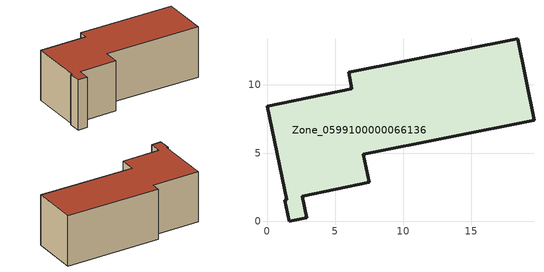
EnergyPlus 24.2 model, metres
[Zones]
Zone_0599100000066136
 floor ground (C_G): 18.4,13.39 19.59,7.4 7.07,4.92 7.5,2.87 2.58,1.84 2.9,0.27 1.62,0 1.3,1.54 1.44,1.58 0,8.43 6.21,9.73 6.01,10.92 z0
 wall outside (C_F): 19.59,7.4 18.4,13.39 6.01,10.92 6.21,9.73 0,8.43 1.44,1.58 1.3,1.54 1.62,0 2.9,0.27 2.58,1.84 7.5,2.87 7.07,4.92 19.59,7.4 z0:6.81
 roof outside (C_R): 1.3,1.54 1.62,0 2.9,0.27 2.58,1.84 7.5,2.87 7.07,4.92 19.59,7.4 18.4,13.39 6.01,10.92 6.21,9.73 0,8.43 1.44,1.58 z6.81
[BUILDING]
Pand.0599100000066136: North Axis=0; Terrain=City; Loads Convergence Tolerance Value=0.04; Temperature Convergence Tolerance Value=0.4; Solar Distribution=FullExterior; Maximum Number of Warmup Days=25; Minimum Number of Warmup Days=1
[Site:Location]
Rotterdam.The.Hague.AP_ZH_NLD Design_Conditions: Latitude=51.96; Longitude=4.45; Time Zone=1; Elevation=-4.5
[SITE:GROUNDTEMPERATURE:BUILDINGSURFACE]
18, 18, 18, 18, 18, 18, 18, 18, 18, 18, 18, 18
[MATERIAL] Thermal Absorptance=0.9; Solar Absorptance=0.7; Visible Absorptance=0.7
Name | Roughness | Thickness | Conductivity | Density | Specific Heat
G.D.1965 | MediumSmooth | 0.15 | 1 | 540 | 1210
F.D.1965 | Rough | 0.3 | 0.857143 | 1920 | 840
R.D.1965 | MediumRough | 0.2 | 0.08 | 1500 | 1000
[CONSTRUCTION]
C_G: G.D.1965
C_F: F.D.1965
C_R: R.D.1965
[ZONE]
Zone_0599100000066136: Type=1; Multiplier=1; Ceiling Height=Autocalculate; Volume=Autocalculate; Floor Area=autocalculate; Part of Total Floor Area=Yes
[ZONEINFILTRATION:DESIGNFLOWRATE]
Infil_Zone_0599100000066136: Zone or ZoneList or Space or SpaceList=Zone_0599100000066136; Schedule=AlwaysOn; Design Flow Rate Calculation Method=Flow/Area; Flow Rate per Floor Area=0.0042; Constant Term Coefficient=1; Temperature Term Coefficient=0; Velocity Term Coefficient=0; Velocity Squared Term Coefficient=0
[HVACTEMPLATE:ZONE:IDEALLOADSAIRSYSTEM]
Zone_0599100000066136: Maximum Heating Supply Air Temperature=50; Minimum Cooling Supply Air Temperature=13; Maximum Heating Supply Air Humidity Ratio=0.0156; Minimum Cooling Supply Air Humidity Ratio=0.0077; Heating Limit=NoLimit; Cooling Limit=NoLimit; Dehumidification Control Type=ConstantSensibleHeatRatio; Cooling Sensible Heat Ratio=0.7; Dehumidification Setpoint=60; Humidification Control Type=None; Humidification Setpoint=30; Outdoor Air Method=None; Outdoor Air Flow Rate per Person=0.00944; Outdoor Air Flow Rate per Zone Floor Area=0; Outdoor Air Flow Rate per Zone=0; Demand Controlled Ventilation Type=None; Outdoor Air Economizer Type=NoEconomizer; Heat Recovery Type=None; Sensible Heat Recovery Effectiveness=0.7; Latent Heat Recovery Effectiveness=0.65
[ZONECONTROL:THERMOSTAT]
ThermostatControl_Zone_0599100000066136: Zone or ZoneList=Zone_0599100000066136; Control Type Schedule=DualSetpointControlType; Control 1=Thermostat_Zone_0599100000066136; Temperature Difference Between Cutout And Setpoint=0
[THERMOSTATSETPOINT:DUALSETPOINT]
Thermostat_Zone_0599100000066136: Heating Setpoint Temperature Schedule=HeatingSetpoint_Zone_0599100000066136; Cooling Setpoint Temperature Schedule=CoolingSetpoint_Zone_0599100000066136
[SCHEDULE:COMPACT]
HeatingSetpoint_Zone_0599100000066136: Through: 12/31, For: AllDays, Until: 24:00, 21
CoolingSetpoint_Zone_0599100000066136: Through: 12/31, For: AllDays, Until: 24:00, 24
DualSetpointControlType: Through: 12/31, For: AllDays, Until: 24:00, 4
AlwaysOn: Through: 12/31, For: AllDays, Until: 24:00, 1
